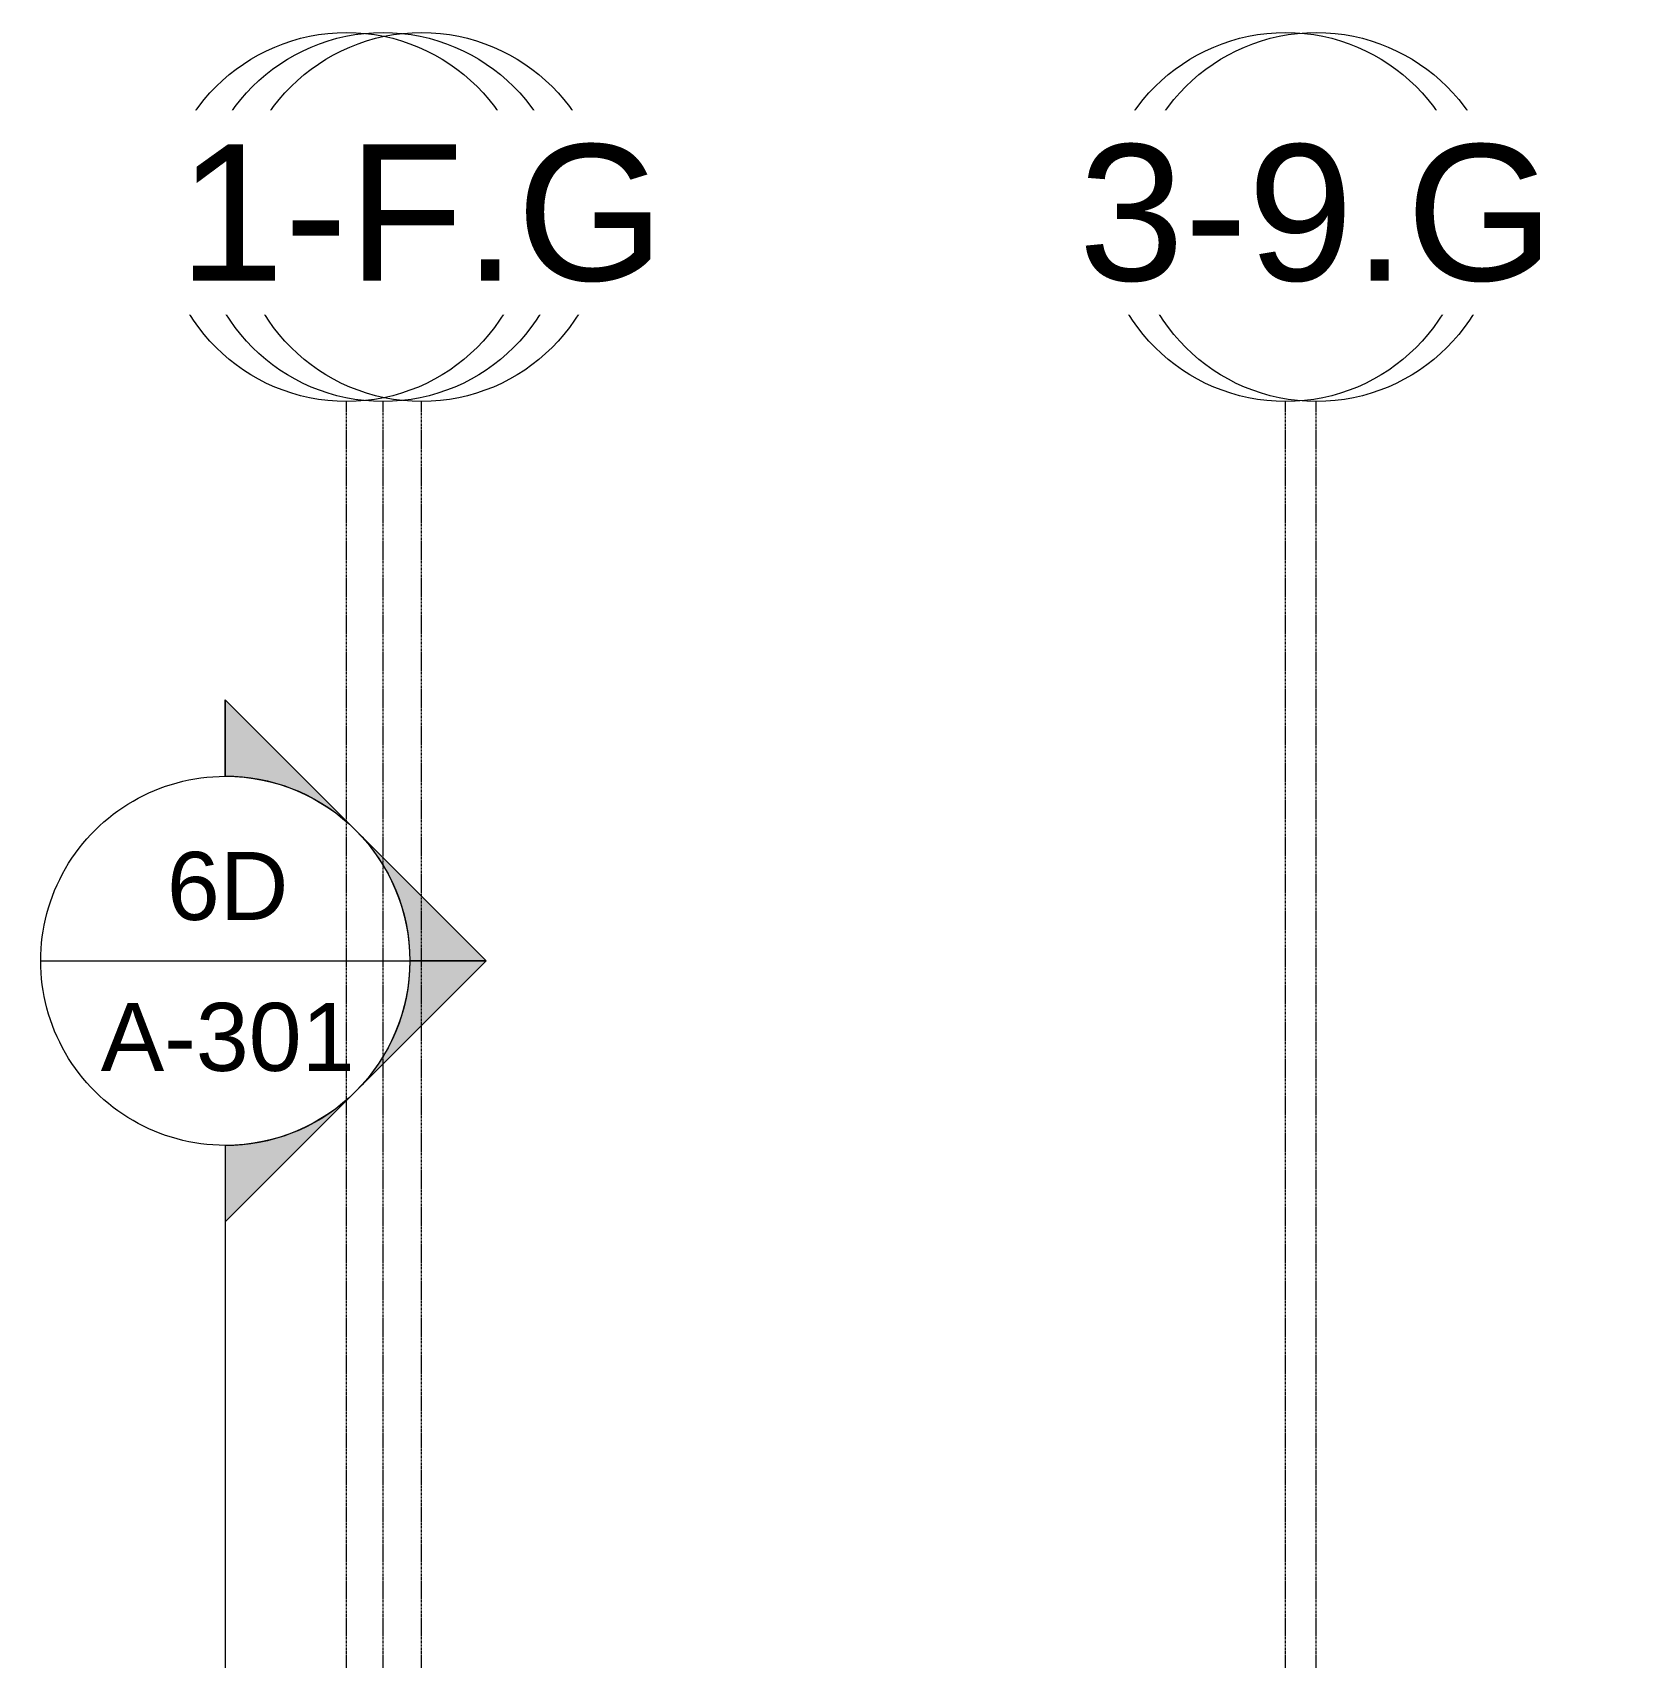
# Model space of a CAD drawing. Header units: inches. Extents: x -23565 to -21, y -324 to 853.
# Drawn here: x -7379.1 to -6962.7, y 411.9 to 834.7 of the extents above; entities that cross this region are included whole.
import ezdxf

# ---------------------------------------------------------------- set-up
doc = ezdxf.new("R2010")
doc.units = ezdxf.units.IN
doc.header["$MEASUREMENT"] = 0
doc.linetypes.add('Grid Line 1_2_', pattern=[0.8749999999999999, 0.4999999999999999, -0.125, 0.125, -0.125])
for name, color, linetype, lineweight in [('G-ANNO-SYMB', 111, 'Continuous', 9), ('S-GRID', 1, 'Continuous', 9), ('S-GRID-IDEN', 1, 'Continuous', 9)]:
    doc.layers.add(name, color=color, linetype=linetype, lineweight=lineweight)
doc.styles.add('Arial_1', font='arial.ttf', dxfattribs={"height": 35.40718562874248})
doc.styles.add('Arial_2', font='arial.ttf', dxfattribs={"height": 17.70359281437124})

# ---------------------------------------------------------------- blocks, each defined once
blk = doc.blocks.new('Grid - Grid Head - Circle-14747-Building Section - North_South looking West _ Fitness Center')
at = {"layer": 'S-GRID-IDEN'}
blk.add_circle((-21143.80281039632, 786.6570754422739), 48, dxfattribs=at)
blk = doc.blocks.new('Section - Section Head - Filled-1526-Building Section - North_South looking West _ Fitness Center')
at = {"layer": 'G-ANNO-SYMB'}
h = blk.add_hatch(color=256, dxfattribs=at)
edge = h.paths.add_edge_path(flags=0)
edge.add_arc((-22248.8330880685, 593.1570754422742), 48.06247118192713, 89.99999999999989, 132.0783950246226, ccw=False)
edge.add_line((-22248.8330880685, 641.2195466242014), (-22248.8330880685, 661.0393264361825))
edge.add_line((-22248.8330880685, 661.0393264361825), (-22281.04199878177, 628.8304157229086))
h = blk.add_hatch(color=256, dxfattribs=at)
edge = h.paths.add_edge_path(flags=0)
edge.add_line((-22282.77421356545, 627.0982009392283), (-22316.7153390624, 593.1570754422742))
edge.add_line((-22316.7153390624, 593.1570754422742), (-22296.8330880685, 593.157075442274))
edge.add_arc((-22248.8330880685, 593.1570754422735), 48.00000000000296, 135, 179.9999999999997, ccw=False)
h = blk.add_hatch(color=256, dxfattribs=at)
edge = h.paths.add_edge_path(flags=0)
edge.add_arc((-22248.8330880685, 593.157075442274), 47.99999999999977, 180.0000000000001, 224.9999999999984, ccw=False)
edge.add_line((-22296.8330880685, 593.1570754422742), (-22316.7153390624, 593.1570754422743))
edge.add_line((-22316.7153390624, 593.1570754422743), (-22282.77421356545, 559.21594994532))
h = blk.add_hatch(color=256, dxfattribs=at)
edge = h.paths.add_edge_path(flags=0)
edge.add_line((-22281.04199878177, 557.4837351616393), (-22248.8330880685, 525.2748244483652))
edge.add_line((-22248.8330880685, 525.2748244483652), (-22248.8330880685, 545.0946042603463))
edge.add_arc((-22248.8330880685, 593.1570754422737), 48.06247118192778, 227.9216049753765, 270, ccw=False)
for p, q in [((-22316.7153390624, 593.1570754422743), (-22248.8330880685, 661.0393264361825)), ((-22281.04199878177, 628.8304157229086), (-22248.8330880685, 661.0393264361825)), ((-22248.8330880685, 641.157075442274), (-22248.8330880685, 661.0393264361825)), ((-22248.8330880685, 661.0393264361825), (-22248.8330880685, 641.2195466242014)), ((-22316.7153390624, 593.1570754422742), (-22282.77421356545, 627.0982009392283)), ((-22316.7153390624, 593.1570754422743), (-22248.8330880685, 525.2748244483656)), ((-22296.8330880685, 593.157075442274), (-22316.7153390624, 593.1570754422742)), ((-22282.77421356545, 559.21594994532), (-22316.7153390624, 593.1570754422743)), ((-22316.7153390624, 593.1570754422743), (-22296.8330880685, 593.1570754422742)), ((-22248.8330880685, 525.2748244483652), (-22281.04199878177, 557.4837351616393)), ((-22248.8330880685, 545.157075442274), (-22248.8330880685, 525.2748244483656)), ((-22248.8330880685, 545.0946042603463), (-22248.8330880685, 525.2748244483652))]:
    blk.add_line(p, q, dxfattribs=at)
for centre, radius, start, end in [((-22248.8330880685, 593.157075442274), 47.99999999999989, 89.99999999999987, 269.9999999999995), ((-22248.8330880685, 593.1570754422742), 48.06247118192713, 89.99999999999953, 132.0783950246223), ((-22248.8330880685, 593.157075442274), 47.99999999999994, 269.9999999999996, 89.99999999999993), ((-22248.8330880685, 593.1570754422735), 48.00000000000296, 134.9999999999997, 179.9999999999993), ((-22248.8330880685, 593.157075442274), 47.99999999999977, 179.9999999999997, 224.999999999998), ((-22248.8330880685, 593.1570754422737), 48.06247118192778, 227.9216049753762, 269.9999999999996)]:
    blk.add_arc(centre, radius, start, end, dxfattribs=at)

msp = doc.modelspace()

# ---------------------------------------------------------------- linework, layer by layer
at = {"layer": 'G-ANNO-SYMB'}
for p, q in [((-7377.003544572692, 593.1570754422739), (-7281.003544572692, 593.1570754422739)), ((-7329.003544572703, 545.1570754422744), (-7329.003544572703, -79.66080684492748))]:
    msp.add_line(p, q, dxfattribs=at)
at = {"layer": 'S-GRID', "linetype": 'Grid Line 1_2_'}
for p, q in [((-7297.460691000588, -293.0358781800439), (-7297.460691000588, 738.6570754422744)), ((-7287.960691000551, -293.0358781800439), (-7287.960691000551, 738.6570754422744)), ((-7277.960691000551, -293.0358781800439), (-7277.960691000551, 738.6570754422744)), ((-7053.210691000588, -293.0358781800439), (-7053.210691000588, 738.6570754422744)), ((-7045.210691000584, -293.0358781800439), (-7045.210691000584, 738.6570754422744))]:
    msp.add_line(p, q, dxfattribs=at)

# ---------------------------------------------------------------- block references
at = {"layer": 'G-ANNO-SYMB', "extrusion": (0, 0, -1)}
msp.add_blockref('Section - Section Head - Filled-1526-Building Section - North_South looking West _ Fitness Center', (29577.8366326412, 0), dxfattribs=at)
at = {"layer": 'S-GRID-IDEN'}
for p in [(13846.34211939575, 0), (14090.59211939575, 0)]:
    msp.add_blockref('Grid - Grid Head - Circle-14747-Building Section - North_South looking West _ Fitness Center', p, dxfattribs=at)

# ---------------------------------------------------------------- texts
at = {"layer": 'G-ANNO-SYMB', "char_height": 17.70359281437124, "attachment_point": 2, "line_spacing_factor": 0.9385317878468563, "style": 'Arial_2'}
for s, insert, width in [('6D', (-7328.388804610817, 621.4953245809785), 37.58399999999996), ('A-301', (-7328.388804610815, 582.2228362023129), 78.62399999999991)]:
    msp.add_mtext(s, dxfattribs=dict(at, insert=insert, width=width))

# ---------------------------------------------------------------- next in the draw order: texts
at = {"layer": 'S-GRID-IDEN', "char_height": 35.40718562874248, "width": 85.10399999999991, "attachment_point": 2, "line_spacing_factor": 0.9385317878468563, "style": 'Arial_1', "bg_fill": 3, "box_fill_scale": 1.25, "bg_fill_color": 0, "bg_fill_transparency": 0}
for s, insert in [('3-8', (-7297.469918302643, 805.5308123521395)), ('3-9', (-7053.219918302643, 805.5308123521395))]:
    msp.add_mtext(s, dxfattribs=dict(at, insert=insert))

# ---------------------------------------------------------------- next in the draw order: block references
at = {"layer": 'S-GRID-IDEN'}
for p in [(13855.84211939579, 0), (14098.59211939576, 0)]:
    msp.add_blockref('Grid - Grid Head - Circle-14747-Building Section - North_South looking West _ Fitness Center', p, dxfattribs=at)

# ---------------------------------------------------------------- next in the draw order: texts
at = {"layer": 'S-GRID-IDEN', "char_height": 35.40718562874248, "attachment_point": 2, "line_spacing_factor": 0.9385317878468563, "style": 'Arial_1', "bg_fill": 3, "box_fill_scale": 1.25, "bg_fill_color": 0, "bg_fill_transparency": 0}
for s, insert, width in [('1-F', (-7287.969918302609, 805.5308123521395), 88.1279999999999), ('3-9.G', (-7045.219918302641, 805.5308123521395), 147.3119999999998)]:
    msp.add_mtext(s, dxfattribs=dict(at, insert=insert, width=width))

# ---------------------------------------------------------------- next in the draw order: block references
at = {"layer": 'S-GRID-IDEN'}
msp.add_blockref('Grid - Grid Head - Circle-14747-Building Section - North_South looking West _ Fitness Center', (13865.84211939579, 0), dxfattribs=at)

# ---------------------------------------------------------------- next in the draw order: texts
at = {"layer": 'S-GRID-IDEN', "insert": (-7277.969918302607, 805.5308123521395), "char_height": 35.40718562874248, "width": 150.3359999999998, "attachment_point": 2, "line_spacing_factor": 0.9385317878468563, "style": 'Arial_1', "bg_fill": 3, "box_fill_scale": 1.25, "bg_fill_color": 0, "bg_fill_transparency": 0}
msp.add_mtext('1-F.G', dxfattribs=at)

doc.saveas('drawing.dxf')
